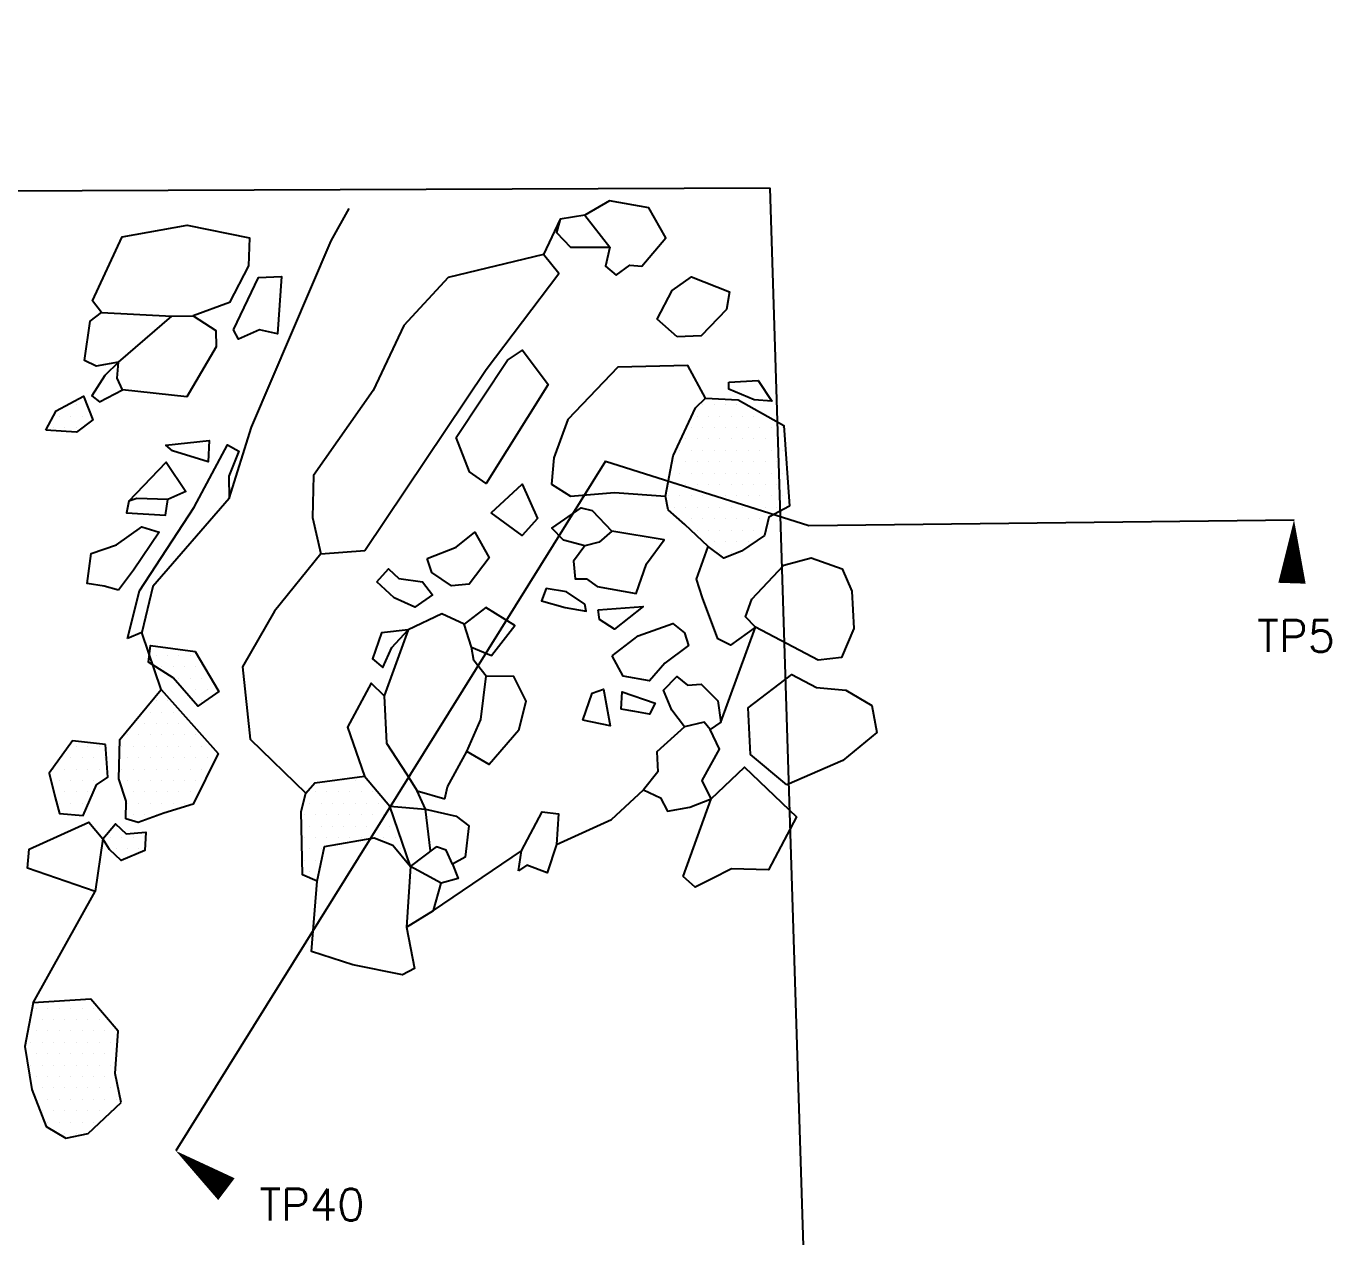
# Model space of a CAD drawing. Header units: metres. Extents: x 1.09 to 3.98, y -21.31 to -16.47.
# Drawn here: x 2.551 to 3.983, y -19.626 to -18.297 of the extents above; entities that cross this region are included whole.
import ezdxf

# ---------------------------------------------------------------- set-up
doc = ezdxf.new("R2010")
doc.units = ezdxf.units.M
doc.header["$LTSCALE"] = 25
doc.header["$MEASUREMENT"] = 0
doc.linetypes.add('STRICHPUNKTX2', pattern=[2, 1, -0.5, 0, -0.5])
doc.layers.get('0').update_dxf_attribs({"linetype": 'CONTINUOUS'})
for name, color, linetype in [('BEFUND', 1, 'CONTINUOUS'), ('GRABUNGSGRENZE', 3, 'STRICHPUNKTX2'), ('STEINE', 4, 'CONTINUOUS'), ('STEINESCHRAFF', 4, 'CONTINUOUS'), ('TPROFIL', 3, 'CONTINUOUS')]:
    doc.layers.add(name, color=color, linetype=linetype)
doc.styles.get("Standard").update_dxf_attribs({"font": 'txt.shx'})

# ---------------------------------------------------------------- blocks, each defined once
blk = doc.blocks.new('*X1')
at = {"color": 0}
for p, q in [((269.375, -1898.75), (269.375, -1898.75)), ((270.625, -1898.75), (270.625, -1898.75)), ((271.875, -1898.75), (271.875, -1898.75)), ((273.125, -1898.75), (273.125, -1898.75)), ((270, -1900), (270, -1900)), ((271.25, -1900), (271.25, -1900)), ((272.5, -1900), (272.5, -1900)), ((273.75, -1900), (273.75, -1900)), ((271.875, -1901.25), (271.875, -1901.25)), ((273.125, -1901.25), (273.125, -1901.25)), ((274.375, -1901.25), (274.375, -1901.25)), ((272.5, -1902.5), (272.5, -1902.5)), ((273.75, -1902.5), (273.75, -1902.5)), ((275, -1902.5), (275, -1902.5)), ((269.375, -1903.75), (269.375, -1903.75)), ((270.625, -1903.75), (270.625, -1903.75)), ((274.375, -1903.75), (274.375, -1903.75)), ((268.75, -1905), (268.75, -1905)), ((270, -1905), (270, -1905)), ((271.25, -1905), (271.25, -1905)), ((266.25, -1907.5), (266.25, -1907.5)), ((266.875, -1906.25), (266.875, -1906.25)), ((267.5, -1907.5), (267.5, -1907.5)), ((268.125, -1906.25), (268.125, -1906.25)), ((268.75, -1907.5), (268.75, -1907.5)), ((269.375, -1906.25), (269.375, -1906.25)), ((270, -1907.5), (270, -1907.5)), ((270.625, -1906.25), (270.625, -1906.25)), ((271.25, -1907.5), (271.25, -1907.5)), ((271.875, -1906.25), (271.875, -1906.25)), ((272.5, -1907.5), (272.5, -1907.5)), ((273.125, -1906.25), (273.125, -1906.25)), ((273.75, -1907.5), (273.75, -1907.5)), ((260.625, -1908.75), (260.625, -1908.75)), ((261.875, -1908.75), (261.875, -1908.75)), ((263.125, -1908.75), (263.125, -1908.75)), ((265.625, -1908.75), (265.625, -1908.75)), ((266.875, -1908.75), (266.875, -1908.75)), ((268.125, -1908.75), (268.125, -1908.75)), ((269.375, -1908.75), (269.375, -1908.75)), ((270.625, -1908.75), (270.625, -1908.75)), ((271.875, -1908.75), (271.875, -1908.75)), ((273.125, -1908.75), (273.125, -1908.75)), ((274.375, -1908.75), (274.375, -1908.75)), ((260, -1910), (260, -1910)), ((261.25, -1910), (261.25, -1910)), ((262.5, -1910), (262.5, -1910)), ((263.75, -1910), (263.75, -1910)), ((266.25, -1910), (266.25, -1910)), ((267.5, -1910), (267.5, -1910)), ((268.75, -1910), (268.75, -1910)), ((270, -1910), (270, -1910)), ((271.25, -1910), (271.25, -1910)), ((272.5, -1910), (272.5, -1910)), ((273.75, -1910), (273.75, -1910)), ((275, -1910), (275, -1910)), ((258.125, -1911.25), (258.125, -1911.25)), ((259.375, -1911.25), (259.375, -1911.25)), ((260.625, -1911.25), (260.625, -1911.25)), ((261.875, -1911.25), (261.875, -1911.25)), ((263.125, -1911.25), (263.125, -1911.25)), ((265.625, -1911.25), (265.625, -1911.25)), ((266.875, -1911.25), (266.875, -1911.25)), ((268.125, -1911.25), (268.125, -1911.25)), ((269.375, -1911.25), (269.375, -1911.25)), ((270.625, -1911.25), (270.625, -1911.25)), ((271.875, -1911.25), (271.875, -1911.25)), ((273.125, -1911.25), (273.125, -1911.25)), ((274.375, -1911.25), (274.375, -1911.25)), ((258.75, -1912.5), (258.75, -1912.5)), ((260, -1912.5), (260, -1912.5)), ((261.25, -1912.5), (261.25, -1912.5)), ((262.5, -1912.5), (262.5, -1912.5)), ((266.25, -1912.5), (266.25, -1912.5)), ((267.5, -1912.5), (267.5, -1912.5)), ((268.75, -1912.5), (268.75, -1912.5)), ((270, -1912.5), (270, -1912.5)), ((271.25, -1912.5), (271.25, -1912.5)), ((272.5, -1912.5), (272.5, -1912.5)), ((273.75, -1912.5), (273.75, -1912.5)), ((288.75, -1912.5), (288.75, -1912.5)), ((290, -1912.5), (290, -1912.5)), ((291.25, -1912.5), (291.25, -1912.5)), ((292.5, -1912.5), (292.5, -1912.5)), ((259.375, -1913.75), (259.375, -1913.75)), ((260.625, -1913.75), (260.625, -1913.75)), ((261.875, -1913.75), (261.875, -1913.75)), ((266.875, -1913.75), (266.875, -1913.75)), ((268.125, -1913.75), (268.125, -1913.75)), ((269.375, -1913.75), (269.375, -1913.75)), ((270.625, -1913.75), (270.625, -1913.75)), ((271.875, -1913.75), (271.875, -1913.75)), ((273.125, -1913.75), (273.125, -1913.75)), ((286.875, -1913.75), (286.875, -1913.75)), ((288.125, -1913.75), (288.125, -1913.75)), ((289.375, -1913.75), (289.375, -1913.75)), ((290.625, -1913.75), (290.625, -1913.75)), ((291.875, -1913.75), (291.875, -1913.75)), ((293.125, -1913.75), (293.125, -1913.75)), ((258.75, -1915), (258.75, -1915)), ((260, -1915), (260, -1915)), ((261.25, -1915), (261.25, -1915)), ((266.25, -1915), (266.25, -1915)), ((267.5, -1915), (267.5, -1915)), ((268.75, -1915), (268.75, -1915)), ((270, -1915), (270, -1915)), ((271.25, -1915), (271.25, -1915)), ((272.5, -1915), (272.5, -1915)), ((286.25, -1915), (286.25, -1915)), ((287.5, -1915), (287.5, -1915)), ((288.75, -1915), (288.75, -1915)), ((290, -1915), (290, -1915)), ((291.25, -1915), (291.25, -1915)), ((292.5, -1915), (292.5, -1915)), ((293.75, -1915), (293.75, -1915)), ((260.625, -1916.25), (260.625, -1916.25)), ((265, -1917.5), (265, -1917.5)), ((266.875, -1916.25), (266.875, -1916.25)), ((268.125, -1916.25), (268.125, -1916.25)), ((269.375, -1916.25), (269.375, -1916.25)), ((285.625, -1916.25), (285.625, -1916.25)), ((286.25, -1917.5), (286.25, -1917.5)), ((286.875, -1916.25), (286.875, -1916.25)), ((287.5, -1917.5), (287.5, -1917.5)), ((288.125, -1916.25), (288.125, -1916.25)), ((288.75, -1917.5), (288.75, -1917.5)), ((289.375, -1916.25), (289.375, -1916.25)), ((290, -1917.5), (290, -1917.5)), ((290.625, -1916.25), (290.625, -1916.25)), ((291.25, -1917.5), (291.25, -1917.5)), ((291.875, -1916.25), (291.875, -1916.25)), ((292.5, -1917.5), (292.5, -1917.5)), ((293.125, -1916.25), (293.125, -1916.25)), ((293.75, -1917.5), (293.75, -1917.5)), ((294.375, -1916.25), (294.375, -1916.25)), ((295, -1917.5), (295, -1917.5)), ((264.375, -1918.75), (264.375, -1918.75)), ((265.625, -1918.75), (265.625, -1918.75)), ((266.875, -1918.75), (266.875, -1918.75)), ((268.125, -1918.75), (268.125, -1918.75)), ((285.625, -1918.75), (285.625, -1918.75)), ((286.875, -1918.75), (286.875, -1918.75)), ((288.125, -1918.75), (288.125, -1918.75)), ((289.375, -1918.75), (289.375, -1918.75)), ((290.625, -1918.75), (290.625, -1918.75)), ((291.875, -1918.75), (291.875, -1918.75)), ((293.125, -1918.75), (293.125, -1918.75)), ((294.375, -1918.75), (294.375, -1918.75)), ((295.625, -1918.75), (295.625, -1918.75)), ((265, -1920), (265, -1920)), ((266.25, -1920), (266.25, -1920)), ((267.5, -1920), (267.5, -1920)), ((286.25, -1920), (286.25, -1920)), ((287.5, -1920), (287.5, -1920)), ((296.25, -1920), (296.25, -1920)), ((285.625, -1921.25), (285.625, -1921.25)), ((286.875, -1921.25), (286.875, -1921.25)), ((296.875, -1921.25), (296.875, -1921.25)), ((286.25, -1922.5), (286.25, -1922.5)), ((256.25, -1937.5), (256.25, -1937.5)), ((257.5, -1937.5), (257.5, -1937.5)), ((258.75, -1937.5), (258.75, -1937.5)), ((260, -1937.5), (260, -1937.5)), ((261.25, -1937.5), (261.25, -1937.5)), ((262.5, -1937.5), (262.5, -1937.5)), ((255.625, -1938.75), (255.625, -1938.75)), ((256.875, -1938.75), (256.875, -1938.75)), ((258.125, -1938.75), (258.125, -1938.75)), ((259.375, -1938.75), (259.375, -1938.75)), ((260.625, -1938.75), (260.625, -1938.75)), ((261.875, -1938.75), (261.875, -1938.75)), ((263.125, -1938.75), (263.125, -1938.75)), ((256.25, -1940), (256.25, -1940)), ((257.5, -1940), (257.5, -1940)), ((258.75, -1940), (258.75, -1940)), ((260, -1940), (260, -1940)), ((261.25, -1940), (261.25, -1940)), ((262.5, -1940), (262.5, -1940)), ((263.75, -1940), (263.75, -1940)), ((265, -1940), (265, -1940)), ((255.625, -1941.25), (255.625, -1941.25)), ((256.875, -1941.25), (256.875, -1941.25)), ((258.125, -1941.25), (258.125, -1941.25)), ((259.375, -1941.25), (259.375, -1941.25)), ((260.625, -1941.25), (260.625, -1941.25)), ((261.875, -1941.25), (261.875, -1941.25)), ((263.125, -1941.25), (263.125, -1941.25)), ((264.375, -1941.25), (264.375, -1941.25)), ((256.25, -1942.5), (256.25, -1942.5)), ((257.5, -1942.5), (257.5, -1942.5)), ((258.75, -1942.5), (258.75, -1942.5)), ((260, -1942.5), (260, -1942.5)), ((261.25, -1942.5), (261.25, -1942.5)), ((262.5, -1942.5), (262.5, -1942.5)), ((263.75, -1942.5), (263.75, -1942.5)), ((265, -1942.5), (265, -1942.5)), ((255.625, -1943.75), (255.625, -1943.75)), ((256.875, -1943.75), (256.875, -1943.75)), ((258.125, -1943.75), (258.125, -1943.75)), ((259.375, -1943.75), (259.375, -1943.75)), ((260.625, -1943.75), (260.625, -1943.75)), ((261.875, -1943.75), (261.875, -1943.75)), ((263.125, -1943.75), (263.125, -1943.75)), ((264.375, -1943.75), (264.375, -1943.75)), ((256.25, -1945), (256.25, -1945)), ((256.875, -1946.25), (256.875, -1946.25)), ((257.5, -1945), (257.5, -1945)), ((258.125, -1946.25), (258.125, -1946.25)), ((258.75, -1945), (258.75, -1945)), ((259.375, -1946.25), (259.375, -1946.25)), ((260, -1945), (260, -1945)), ((260.625, -1946.25), (260.625, -1946.25)), ((261.25, -1945), (261.25, -1945)), ((261.875, -1946.25), (261.875, -1946.25)), ((262.5, -1945), (262.5, -1945)), ((263.125, -1946.25), (263.125, -1946.25)), ((263.75, -1945), (263.75, -1945)), ((264.375, -1946.25), (264.375, -1946.25)), ((256.25, -1947.5), (256.25, -1947.5)), ((257.5, -1947.5), (257.5, -1947.5)), ((258.75, -1947.5), (258.75, -1947.5)), ((260, -1947.5), (260, -1947.5)), ((261.25, -1947.5), (261.25, -1947.5)), ((262.5, -1947.5), (262.5, -1947.5)), ((263.75, -1947.5), (263.75, -1947.5)), ((265, -1947.5), (265, -1947.5)), ((256.875, -1948.75), (256.875, -1948.75)), ((258.125, -1948.75), (258.125, -1948.75)), ((259.375, -1948.75), (259.375, -1948.75)), ((260.625, -1948.75), (260.625, -1948.75)), ((261.875, -1948.75), (261.875, -1948.75)), ((263.125, -1948.75), (263.125, -1948.75)), ((264.375, -1948.75), (264.375, -1948.75)), ((257.5, -1950), (257.5, -1950)), ((258.75, -1950), (258.75, -1950)), ((260, -1950), (260, -1950)), ((261.25, -1950), (261.25, -1950)), ((262.5, -1950), (262.5, -1950)), ((259.375, -1951.25), (259.375, -1951.25)), ((260.625, -1951.25), (260.625, -1951.25)), ((261.875, -1951.25), (261.875, -1951.25))]:
    blk.add_line(p, q, dxfattribs=at)
blk = doc.blocks.new('*X2')
at = {"color": 0}
for p, q in [((208.125, -1791.25), (208.125, -1791.25)), ((209.375, -1791.25), (209.375, -1791.25)), ((210.625, -1791.25), (210.625, -1791.25)), ((211.875, -1791.25), (211.875, -1791.25)), ((207.5, -1792.5), (207.5, -1792.5)), ((208.75, -1792.5), (208.75, -1792.5)), ((210, -1792.5), (210, -1792.5)), ((211.25, -1792.5), (211.25, -1792.5)), ((188.125, -1798.75), (188.125, -1798.75)), ((189.375, -1798.75), (189.375, -1798.75)), ((190.625, -1798.75), (190.625, -1798.75)), ((191.875, -1798.75), (191.875, -1798.75)), ((193.125, -1798.75), (193.125, -1798.75)), ((198.75, -1797.5), (198.75, -1797.5)), ((199.375, -1798.75), (199.375, -1798.75)), ((200, -1797.5), (200, -1797.5)), ((200.625, -1798.75), (200.625, -1798.75)), ((201.25, -1797.5), (201.25, -1797.5)), ((201.875, -1798.75), (201.875, -1798.75)), ((202.5, -1797.5), (202.5, -1797.5)), ((187.5, -1800), (187.5, -1800)), ((188.75, -1800), (188.75, -1800)), ((190, -1800), (190, -1800)), ((191.25, -1800), (191.25, -1800)), ((192.5, -1800), (192.5, -1800)), ((193.75, -1800), (193.75, -1800)), ((195, -1800), (195, -1800)), ((196.25, -1800), (196.25, -1800)), ((197.5, -1800), (197.5, -1800)), ((198.75, -1800), (198.75, -1800)), ((200, -1800), (200, -1800)), ((201.25, -1800), (201.25, -1800)), ((202.5, -1800), (202.5, -1800)), ((188.125, -1801.25), (188.125, -1801.25)), ((189.375, -1801.25), (189.375, -1801.25)), ((190.625, -1801.25), (190.625, -1801.25)), ((191.875, -1801.25), (191.875, -1801.25)), ((193.125, -1801.25), (193.125, -1801.25)), ((194.375, -1801.25), (194.375, -1801.25)), ((195.625, -1801.25), (195.625, -1801.25)), ((196.875, -1801.25), (196.875, -1801.25)), ((198.125, -1801.25), (198.125, -1801.25)), ((203.125, -1801.25), (203.125, -1801.25)), ((204.375, -1801.25), (204.375, -1801.25)), ((205.625, -1801.25), (205.625, -1801.25)), ((206.875, -1801.25), (206.875, -1801.25)), ((208.125, -1801.25), (208.125, -1801.25)), ((187.5, -1802.5), (187.5, -1802.5)), ((188.75, -1802.5), (188.75, -1802.5)), ((190, -1802.5), (190, -1802.5)), ((191.25, -1802.5), (191.25, -1802.5)), ((192.5, -1802.5), (192.5, -1802.5)), ((193.75, -1802.5), (193.75, -1802.5)), ((195, -1802.5), (195, -1802.5)), ((196.25, -1802.5), (196.25, -1802.5)), ((197.5, -1802.5), (197.5, -1802.5)), ((202.5, -1802.5), (202.5, -1802.5)), ((203.75, -1802.5), (203.75, -1802.5)), ((205, -1802.5), (205, -1802.5)), ((206.25, -1802.5), (206.25, -1802.5)), ((207.5, -1802.5), (207.5, -1802.5)), ((208.75, -1802.5), (208.75, -1802.5)), ((186.875, -1803.75), (186.875, -1803.75)), ((188.125, -1803.75), (188.125, -1803.75)), ((189.375, -1803.75), (189.375, -1803.75)), ((190.625, -1803.75), (190.625, -1803.75)), ((191.875, -1803.75), (191.875, -1803.75)), ((193.125, -1803.75), (193.125, -1803.75)), ((194.375, -1803.75), (194.375, -1803.75)), ((195.625, -1803.75), (195.625, -1803.75)), ((196.875, -1803.75), (196.875, -1803.75)), ((203.125, -1803.75), (203.125, -1803.75)), ((204.375, -1803.75), (204.375, -1803.75)), ((205.625, -1803.75), (205.625, -1803.75)), ((206.875, -1803.75), (206.875, -1803.75)), ((208.125, -1803.75), (208.125, -1803.75)), ((209.375, -1803.75), (209.375, -1803.75)), ((187.5, -1805), (187.5, -1805)), ((188.75, -1805), (188.75, -1805)), ((190, -1805), (190, -1805)), ((191.25, -1805), (191.25, -1805)), ((192.5, -1805), (192.5, -1805)), ((193.75, -1805), (193.75, -1805)), ((195, -1805), (195, -1805)), ((198.75, -1805), (198.75, -1805)), ((203.75, -1805), (203.75, -1805)), ((205, -1805), (205, -1805)), ((206.25, -1805), (206.25, -1805)), ((207.5, -1805), (207.5, -1805)), ((208.75, -1805), (208.75, -1805)), ((198.125, -1806.25), (198.125, -1806.25)), ((199.375, -1806.25), (199.375, -1806.25)), ((204.375, -1806.25), (204.375, -1806.25)), ((205.625, -1806.25), (205.625, -1806.25)), ((206.875, -1806.25), (206.875, -1806.25)), ((208.125, -1806.25), (208.125, -1806.25)), ((194.375, -1808.75), (194.375, -1808.75)), ((195, -1807.5), (195, -1807.5)), ((195.625, -1808.75), (195.625, -1808.75)), ((196.25, -1807.5), (196.25, -1807.5)), ((196.875, -1808.75), (196.875, -1808.75)), ((197.5, -1807.5), (197.5, -1807.5)), ((198.125, -1808.75), (198.125, -1808.75)), ((198.75, -1807.5), (198.75, -1807.5)), ((195, -1810), (195, -1810)), ((196.25, -1810), (196.25, -1810)), ((197.5, -1810), (197.5, -1810)), ((202.5, -1810), (202.5, -1810)), ((203.75, -1810), (203.75, -1810)), ((205, -1810), (205, -1810)), ((199.375, -1811.25), (199.375, -1811.25)), ((200.625, -1811.25), (200.625, -1811.25)), ((201.875, -1811.25), (201.875, -1811.25)), ((203.125, -1811.25), (203.125, -1811.25)), ((204.375, -1811.25), (204.375, -1811.25)), ((205.625, -1811.25), (205.625, -1811.25)), ((206.875, -1811.25), (206.875, -1811.25)), ((197.5, -1812.5), (197.5, -1812.5)), ((198.75, -1812.5), (198.75, -1812.5)), ((200, -1812.5), (200, -1812.5)), ((201.25, -1812.5), (201.25, -1812.5)), ((202.5, -1812.5), (202.5, -1812.5)), ((203.75, -1812.5), (203.75, -1812.5)), ((205, -1812.5), (205, -1812.5)), ((206.25, -1812.5), (206.25, -1812.5)), ((198.125, -1813.75), (198.125, -1813.75)), ((199.375, -1813.75), (199.375, -1813.75)), ((200.625, -1813.75), (200.625, -1813.75)), ((201.875, -1813.75), (201.875, -1813.75)), ((203.125, -1813.75), (203.125, -1813.75)), ((204.375, -1813.75), (204.375, -1813.75)), ((205.625, -1813.75), (205.625, -1813.75)), ((206.875, -1813.75), (206.875, -1813.75)), ((197.5, -1815), (197.5, -1815)), ((198.75, -1815), (198.75, -1815)), ((200, -1815), (200, -1815)), ((201.25, -1815), (201.25, -1815)), ((202.5, -1815), (202.5, -1815)), ((203.75, -1815), (203.75, -1815)), ((205, -1815), (205, -1815)), ((206.25, -1815), (206.25, -1815)), ((207.5, -1815), (207.5, -1815)), ((198.125, -1816.25), (198.125, -1816.25)), ((199.375, -1816.25), (199.375, -1816.25)), ((200.625, -1816.25), (200.625, -1816.25)), ((201.875, -1816.25), (201.875, -1816.25)), ((203.125, -1816.25), (203.125, -1816.25)), ((204.375, -1816.25), (204.375, -1816.25)), ((205.625, -1816.25), (205.625, -1816.25)), ((206.875, -1816.25), (206.875, -1816.25)), ((196.875, -1818.75), (196.875, -1818.75)), ((197.5, -1817.5), (197.5, -1817.5)), ((198.125, -1818.75), (198.125, -1818.75)), ((198.75, -1817.5), (198.75, -1817.5)), ((199.375, -1818.75), (199.375, -1818.75)), ((200, -1817.5), (200, -1817.5)), ((200.625, -1818.75), (200.625, -1818.75)), ((201.25, -1817.5), (201.25, -1817.5)), ((201.875, -1818.75), (201.875, -1818.75)), ((202.5, -1817.5), (202.5, -1817.5)), ((203.125, -1818.75), (203.125, -1818.75)), ((203.75, -1817.5), (203.75, -1817.5)), ((204.375, -1818.75), (204.375, -1818.75)), ((205, -1817.5), (205, -1817.5)), ((206.25, -1817.5), (206.25, -1817.5)), ((197.5, -1820), (197.5, -1820)), ((195.625, -1821.25), (195.625, -1821.25)), ((196.875, -1821.25), (196.875, -1821.25)), ((198.125, -1821.25), (198.125, -1821.25)), ((199.375, -1821.25), (199.375, -1821.25)), ((195, -1822.5), (195, -1822.5)), ((196.25, -1822.5), (196.25, -1822.5)), ((197.5, -1822.5), (197.5, -1822.5)), ((198.75, -1822.5), (198.75, -1822.5)), ((200, -1822.5), (200, -1822.5)), ((193.125, -1823.75), (193.125, -1823.75)), ((194.375, -1823.75), (194.375, -1823.75)), ((195.625, -1823.75), (195.625, -1823.75)), ((196.875, -1823.75), (196.875, -1823.75)), ((198.125, -1823.75), (198.125, -1823.75)), ((199.375, -1823.75), (199.375, -1823.75)), ((200.625, -1823.75), (200.625, -1823.75)), ((201.875, -1823.75), (201.875, -1823.75)), ((192.5, -1825), (192.5, -1825)), ((193.75, -1825), (193.75, -1825)), ((195, -1825), (195, -1825)), ((196.25, -1825), (196.25, -1825)), ((197.5, -1825), (197.5, -1825)), ((198.75, -1825), (198.75, -1825)), ((190.625, -1826.25), (190.625, -1826.25)), ((191.875, -1826.25), (191.875, -1826.25)), ((193.125, -1826.25), (193.125, -1826.25)), ((194.375, -1826.25), (194.375, -1826.25)), ((195.625, -1826.25), (195.625, -1826.25)), ((196.875, -1826.25), (196.875, -1826.25)), ((198.125, -1826.25), (198.125, -1826.25)), ((199.375, -1826.25), (199.375, -1826.25)), ((189.375, -1828.75), (189.375, -1828.75)), ((190, -1827.5), (190, -1827.5)), ((190.625, -1828.75), (190.625, -1828.75)), ((191.25, -1827.5), (191.25, -1827.5)), ((191.875, -1828.75), (191.875, -1828.75)), ((192.5, -1827.5), (192.5, -1827.5)), ((193.125, -1828.75), (193.125, -1828.75)), ((193.75, -1827.5), (193.75, -1827.5)), ((194.375, -1828.75), (194.375, -1828.75)), ((195, -1827.5), (195, -1827.5)), ((195.625, -1828.75), (195.625, -1828.75)), ((196.25, -1827.5), (196.25, -1827.5)), ((196.875, -1828.75), (196.875, -1828.75)), ((197.5, -1827.5), (197.5, -1827.5)), ((198.125, -1828.75), (198.125, -1828.75)), ((198.75, -1827.5), (198.75, -1827.5)), ((199.375, -1828.75), (199.375, -1828.75)), ((191.25, -1830), (191.25, -1830)), ((192.5, -1830), (192.5, -1830)), ((193.75, -1830), (193.75, -1830)), ((195, -1830), (195, -1830)), ((196.25, -1830), (196.25, -1830)), ((197.5, -1830), (197.5, -1830)), ((198.75, -1830), (198.75, -1830)), ((191.875, -1831.25), (191.875, -1831.25)), ((193.125, -1831.25), (193.125, -1831.25)), ((194.375, -1831.25), (194.375, -1831.25)), ((195.625, -1831.25), (195.625, -1831.25)), ((196.875, -1831.25), (196.875, -1831.25)), ((198.125, -1831.25), (198.125, -1831.25)), ((199.375, -1831.25), (199.375, -1831.25)), ((193.75, -1832.5), (193.75, -1832.5)), ((195, -1832.5), (195, -1832.5)), ((196.25, -1832.5), (196.25, -1832.5)), ((197.5, -1832.5), (197.5, -1832.5)), ((198.75, -1832.5), (198.75, -1832.5)), ((195.625, -1833.75), (195.625, -1833.75)), ((196.875, -1833.75), (196.875, -1833.75)), ((198.125, -1833.75), (198.125, -1833.75)), ((197.5, -1835), (197.5, -1835)), ((198.75, -1835), (198.75, -1835)), ((260.625, -1871.25), (260.625, -1871.25)), ((329.375, -1871.25), (329.375, -1871.25)), ((330.625, -1871.25), (330.625, -1871.25)), ((331.875, -1871.25), (331.875, -1871.25)), ((333.125, -1871.25), (333.125, -1871.25)), ((258.75, -1872.5), (258.75, -1872.5)), ((260, -1872.5), (260, -1872.5)), ((261.25, -1872.5), (261.25, -1872.5)), ((328.75, -1872.5), (328.75, -1872.5)), ((330, -1872.5), (330, -1872.5)), ((331.25, -1872.5), (331.25, -1872.5)), ((332.5, -1872.5), (332.5, -1872.5)), ((333.75, -1872.5), (333.75, -1872.5)), ((335, -1872.5), (335, -1872.5)), ((336.25, -1872.5), (336.25, -1872.5)), ((258.125, -1873.75), (258.125, -1873.75)), ((259.375, -1873.75), (259.375, -1873.75)), ((260.625, -1873.75), (260.625, -1873.75)), ((328.125, -1873.75), (328.125, -1873.75)), ((329.375, -1873.75), (329.375, -1873.75)), ((330.625, -1873.75), (330.625, -1873.75)), ((331.875, -1873.75), (331.875, -1873.75)), ((333.125, -1873.75), (333.125, -1873.75)), ((334.375, -1873.75), (334.375, -1873.75)), ((335.625, -1873.75), (335.625, -1873.75)), ((336.875, -1873.75), (336.875, -1873.75)), ((338.125, -1873.75), (338.125, -1873.75)), ((327.5, -1875), (327.5, -1875)), ((328.75, -1875), (328.75, -1875)), ((330, -1875), (330, -1875)), ((331.25, -1875), (331.25, -1875)), ((332.5, -1875), (332.5, -1875)), ((333.75, -1875), (333.75, -1875)), ((335, -1875), (335, -1875)), ((336.25, -1875), (336.25, -1875)), ((337.5, -1875), (337.5, -1875)), ((326.25, -1877.5), (326.25, -1877.5)), ((326.875, -1876.25), (326.875, -1876.25)), ((327.5, -1877.5), (327.5, -1877.5)), ((328.125, -1876.25), (328.125, -1876.25)), ((328.75, -1877.5), (328.75, -1877.5)), ((329.375, -1876.25), (329.375, -1876.25)), ((330, -1877.5), (330, -1877.5)), ((330.625, -1876.25), (330.625, -1876.25)), ((331.25, -1877.5), (331.25, -1877.5)), ((331.875, -1876.25), (331.875, -1876.25)), ((332.5, -1877.5), (332.5, -1877.5)), ((333.125, -1876.25), (333.125, -1876.25)), ((333.75, -1877.5), (333.75, -1877.5)), ((334.375, -1876.25), (334.375, -1876.25)), ((335, -1877.5), (335, -1877.5)), ((335.625, -1876.25), (335.625, -1876.25)), ((336.25, -1877.5), (336.25, -1877.5)), ((336.875, -1876.25), (336.875, -1876.25)), ((337.5, -1877.5), (337.5, -1877.5)), ((338.125, -1876.25), (338.125, -1876.25)), ((326.875, -1878.75), (326.875, -1878.75)), ((328.125, -1878.75), (328.125, -1878.75)), ((329.375, -1878.75), (329.375, -1878.75)), ((330.625, -1878.75), (330.625, -1878.75)), ((331.875, -1878.75), (331.875, -1878.75)), ((333.125, -1878.75), (333.125, -1878.75)), ((334.375, -1878.75), (334.375, -1878.75)), ((335.625, -1878.75), (335.625, -1878.75)), ((336.875, -1878.75), (336.875, -1878.75)), ((338.125, -1878.75), (338.125, -1878.75)), ((326.25, -1880), (326.25, -1880)), ((327.5, -1880), (327.5, -1880)), ((328.75, -1880), (328.75, -1880)), ((330, -1880), (330, -1880)), ((331.25, -1880), (331.25, -1880)), ((332.5, -1880), (332.5, -1880)), ((333.75, -1880), (333.75, -1880)), ((335, -1880), (335, -1880)), ((336.25, -1880), (336.25, -1880)), ((337.5, -1880), (337.5, -1880)), ((325.625, -1881.25), (325.625, -1881.25)), ((326.875, -1881.25), (326.875, -1881.25)), ((328.125, -1881.25), (328.125, -1881.25)), ((329.375, -1881.25), (329.375, -1881.25)), ((330.625, -1881.25), (330.625, -1881.25)), ((331.875, -1881.25), (331.875, -1881.25)), ((333.125, -1881.25), (333.125, -1881.25)), ((334.375, -1881.25), (334.375, -1881.25)), ((335.625, -1881.25), (335.625, -1881.25)), ((336.875, -1881.25), (336.875, -1881.25)), ((338.125, -1881.25), (338.125, -1881.25)), ((326.25, -1882.5), (326.25, -1882.5)), ((327.5, -1882.5), (327.5, -1882.5)), ((328.75, -1882.5), (328.75, -1882.5)), ((330, -1882.5), (330, -1882.5)), ((331.25, -1882.5), (331.25, -1882.5)), ((332.5, -1882.5), (332.5, -1882.5)), ((333.75, -1882.5), (333.75, -1882.5)), ((335, -1882.5), (335, -1882.5)), ((336.25, -1882.5), (336.25, -1882.5)), ((337.5, -1882.5), (337.5, -1882.5)), ((326.875, -1883.75), (326.875, -1883.75)), ((328.125, -1883.75), (328.125, -1883.75)), ((329.375, -1883.75), (329.375, -1883.75)), ((330.625, -1883.75), (330.625, -1883.75)), ((331.875, -1883.75), (331.875, -1883.75)), ((333.125, -1883.75), (333.125, -1883.75)), ((334.375, -1883.75), (334.375, -1883.75)), ((335.625, -1883.75), (335.625, -1883.75)), ((328.75, -1885), (328.75, -1885)), ((330, -1885), (330, -1885)), ((331.25, -1885), (331.25, -1885)), ((332.5, -1885), (332.5, -1885)), ((333.75, -1885), (333.75, -1885)), ((335, -1885), (335, -1885)), ((336.25, -1885), (336.25, -1885)), ((330.625, -1886.25), (330.625, -1886.25)), ((331.25, -1887.5), (331.25, -1887.5)), ((331.875, -1886.25), (331.875, -1886.25)), ((332.5, -1887.5), (332.5, -1887.5)), ((333.125, -1886.25), (333.125, -1886.25)), ((334.375, -1886.25), (334.375, -1886.25))]:
    blk.add_line(p, q, dxfattribs=at)
blk = doc.blocks.new('PFEIL')
at = {"layer": 'TPROFIL'}
blk.add_lwpolyline([(0, 0, 0, 3, 0), (6.54, -2.37, 3, 3, 0)], format="xyseb", dxfattribs=at)

msp = doc.modelspace()

# ---------------------------------------------------------------- linework, layer by layer
at = {"layer": 'BEFUND'}
for points in [[(2.7739, -18.8154), (2.7985, -18.7371), (2.8858, -18.5325), (2.9057, -18.4969)], [(3.1373, -18.5089), (3.1189, -18.5476)], [(2.8747, -18.8761), (2.8237, -18.9392), (2.7885, -19.0003), (2.797, -19.0797), (2.858, -19.1388)], [(3.3138, -19.061), (3.3516, -18.9567)], [(2.6994, -19.0251), (2.678, -18.9624)], [(3.1334, -19.1951), (3.1935, -19.1677), (3.2287, -19.1352)], [(2.9984, -19.2678), (3.0947, -19.2022)], [(2.5589, -19.3691), (2.6268, -19.247)]]:
    msp.add_lwpolyline(points, dxfattribs=at)
at = {"layer": 'GRABUNGSGRENZE', "flags": 128}
msp.add_lwpolyline([(1.1006, -18.8205), (1.2455, -18.9576), (1.9943, -19.402), (2.4348, -19.7558), (3.0172, -20.118), (3.1052, -20.2209), (3.4277, -20.3715), (3.3679, -18.4746), (1.9792, -18.48), (1.9769, -18.2367), (3.3697, -18.2745)], dxfattribs=at)
at = {"layer": 'STEINE'}
for points in [[(3.1643, -18.5044), (3.1917, -18.5395), (3.1871, -18.5604), (3.1988, -18.5701), (3.2136, -18.5594), (3.2268, -18.5604), (3.2533, -18.5294), (3.2345, -18.4963), (3.1913, -18.4886), (3.1643, -18.5044)], [(2.6337, -18.6111), (2.624, -18.5984), (2.6567, -18.5282), (2.728, -18.5155), (2.7962, -18.5294), (2.7951, -18.5599), (2.7742, -18.6001), (2.7345, -18.6148)], [(3.1643, -18.5044), (3.1373, -18.5089), (3.1332, -18.5232), (3.1485, -18.5395), (3.1917, -18.5395)], [(2.923, -18.8726), (3.0561, -18.6737), (3.1357, -18.5685), (3.1189, -18.5476), (3.0145, -18.5729), (2.9656, -18.6253), (2.9319, -18.697), (2.8666, -18.7901), (2.8655, -18.8364), (2.8747, -18.8761), (2.923, -18.8726)], [(2.7787, -18.6301), (2.8063, -18.5726), (2.8313, -18.5717), (2.8271, -18.6348), (2.8073, -18.6302), (2.7843, -18.6403), (2.7787, -18.6301)], [(3.2659, -18.6379), (3.2436, -18.6185), (3.2604, -18.5869), (3.2813, -18.5722), (3.323, -18.5885), (3.3199, -18.6079), (3.2919, -18.6369), (3.2659, -18.6379)], [(2.6524, -18.6656), (2.628, -18.6702), (2.6153, -18.664), (2.6214, -18.6208), (2.6337, -18.6111), (2.7111, -18.6153)], [(2.657, -18.6962), (2.6509, -18.6834), (2.6524, -18.6656), (2.7111, -18.6153), (2.7345, -18.6148), (2.7594, -18.6311), (2.7599, -18.6489), (2.7277, -18.7039), (2.657, -18.6962)], [(3.023, -18.7485), (3.0796, -18.6636), (3.0959, -18.6524), (3.1243, -18.6901), (3.056, -18.799), (3.0377, -18.7862), (3.023, -18.7485)], [(2.6524, -18.6656), (2.6377, -18.6804), (2.6234, -18.7027), (2.6315, -18.7094), (2.657, -18.6962)], [(3.2969, -18.7051), (3.2776, -18.6694), (3.2007, -18.6714), (3.1457, -18.7288), (3.1304, -18.7706), (3.1278, -18.7996), (3.1486, -18.8128), (3.197, -18.8088), (3.253, -18.813)], [(3.3224, -18.6878), (3.3545, -18.6858), (3.3697, -18.7087), (3.3504, -18.7072), (3.3224, -18.6955), (3.3224, -18.6878)], [(2.5729, -18.7404), (2.5842, -18.719), (2.6142, -18.7032), (2.6244, -18.7292), (2.6065, -18.7424), (2.5729, -18.7404)], [(3.3889, -18.8238), (3.3665, -18.836), (3.3614, -18.8559), (3.3364, -18.8731), (3.3171, -18.8808), (3.2998, -18.868), (3.2743, -18.844), (3.256, -18.8277), (3.253, -18.813), (3.2612, -18.7687), (3.2857, -18.7158), (3.2969, -18.7051), (3.3325, -18.7072), (3.3829, -18.7352), (3.3889, -18.8238)], [(2.6623, -18.969), (2.6756, -18.9166), (2.7357, -18.8251), (2.772, -18.7564), (2.7847, -18.7635), (2.7735, -18.791), (2.7739, -18.8154), (2.6903, -18.9121), (2.678, -18.9624), (2.6623, -18.969)], [(2.7119, -18.7629), (2.7043, -18.7568), (2.7521, -18.7518), (2.7511, -18.7752), (2.7119, -18.7629)], [(2.664, -18.8184), (2.6614, -18.8311), (2.7042, -18.8337), (2.7067, -18.8164), (2.6726, -18.8153), (2.664, -18.8184), (2.7047, -18.7756), (2.7266, -18.8077), (2.7067, -18.8164)], [(3.0615, -18.8311), (3.0957, -18.7995), (3.1125, -18.8372), (3.0956, -18.856), (3.0615, -18.8311)], [(3.1643, -18.8673), (3.1409, -18.8612), (3.1282, -18.8479), (3.1603, -18.8256), (3.1725, -18.8287), (3.1939, -18.8511), (3.1801, -18.8633)], [(2.6527, -18.9161), (2.6369, -18.9115), (2.618, -18.9089), (2.6227, -18.8758), (2.6502, -18.8662), (2.6782, -18.8464), (2.697, -18.8525), (2.669, -18.8942), (2.6527, -18.9161)], [(2.9912, -18.8814), (3.0233, -18.8687), (3.0437, -18.8524), (3.0595, -18.8804), (3.0375, -18.9094), (3.0182, -18.9114), (2.9963, -18.8967), (2.9912, -18.8814)], [(3.1801, -18.8633), (3.1643, -18.8673), (3.1521, -18.8841), (3.1536, -18.9035), (3.1663, -18.9035), (3.178, -18.9121), (3.2208, -18.9198), (3.232, -18.8873), (3.2514, -18.8608), (3.1939, -18.8511)], [(3.3516, -18.9567), (3.3241, -18.9765), (3.3103, -18.9693), (3.2936, -18.9245), (3.287, -18.9041), (3.2998, -18.868)], [(3.3516, -18.9567), (3.3409, -18.9454), (3.3475, -18.9261), (3.3827, -18.8885), (3.4128, -18.8804), (3.4469, -18.8926), (3.4575, -18.9171), (3.4595, -18.9583), (3.4462, -18.9899), (3.4203, -18.9929), (3.3516, -18.9567)], [(2.9362, -18.9068), (2.949, -18.8925), (2.9602, -18.9032), (2.9861, -18.9068), (2.9973, -18.9211), (2.9779, -18.9348), (2.955, -18.9246), (2.9362, -18.9068)], [(3.1643, -18.9315), (3.1444, -18.9177), (3.122, -18.9141), (3.1169, -18.9279), (3.1429, -18.935), (3.1658, -18.9391), (3.1643, -18.9315)], [(3.0108, -19.1451), (3.0138, -19.1319), (3.0348, -19.0932), (3.0501, -19.0581), (3.0562, -19.0103), (3.0425, -18.9934), (3.04, -18.9787), (3.0319, -18.9532), (3.0075, -18.942), (2.9703, -18.9597), (2.9442, -19.032), (2.9467, -19.0839), (2.9685, -19.1176), (2.9802, -19.1364), (3.0108, -19.1451)], [(3.04, -18.9787), (3.0619, -18.9879), (3.0874, -18.9548), (3.0558, -18.9349), (3.0319, -18.9532)], [(3.179, -18.9376), (3.2284, -18.9341), (3.1968, -18.959), (3.1805, -18.9483), (3.179, -18.9376)], [(2.9703, -18.9597), (2.9412, -18.9628), (2.9315, -18.9913), (2.9427, -19.001), (2.9524, -18.9791), (2.9703, -18.9597)], [(3.1942, -18.988), (3.2228, -18.9662), (3.261, -18.9525), (3.2737, -18.9627), (3.2782, -18.9769), (3.2523, -18.9962), (3.2354, -19.0156), (3.2064, -19.0104), (3.1942, -18.988)], [(2.7126, -19.0124), (2.6856, -18.995), (2.6877, -18.9767), (2.7366, -18.9834), (2.7625, -19.0272), (2.7395, -19.0435), (2.7126, -19.0124)], [(2.9442, -19.032), (2.93, -19.0182), (2.904, -19.0666), (2.9227, -19.1201), (2.9502, -19.1532), (2.9894, -19.1563), (2.9802, -19.1364)], [(3.0918, -19.0699), (3.1, -19.0378), (3.0863, -19.0108), (3.0562, -19.0103)], [(3.2736, -19.066), (3.2598, -19.0477), (3.2507, -19.0258), (3.2655, -19.011), (3.2772, -19.0202), (3.2919, -19.0192), (3.3102, -19.0375), (3.3138, -19.061), (3.3021, -19.0691)], [(3.386, -19.1298), (3.3463, -19.0966), (3.3438, -19.0452), (3.3917, -19.0086), (3.4187, -19.0229), (3.4508, -19.026), (3.4793, -19.0428), (3.4848, -19.0724), (3.4476, -19.1029), (3.386, -19.1298)], [(2.6605, -19.1671), (2.661, -19.1477), (2.6529, -19.1233), (2.654, -19.08), (2.6994, -19.0251), (2.7619, -19.0954), (2.7343, -19.1509), (2.7022, -19.161), (2.6742, -19.1712), (2.6605, -19.1671)], [(3.1621, -19.0587), (3.1723, -19.0292), (3.185, -19.0247), (3.1921, -19.0649), (3.1621, -19.0587)], [(3.2043, -19.0466), (3.2054, -19.0277), (3.2415, -19.04), (3.2354, -19.0522), (3.2191, -19.0491), (3.2043, -19.0466)], [(3.3021, -19.0691), (3.2954, -19.0609), (3.2736, -19.066), (3.2435, -19.0935), (3.2445, -19.1154), (3.2287, -19.1352), (3.2475, -19.1439), (3.2551, -19.1586), (3.2796, -19.1541), (3.303, -19.145), (3.2933, -19.1251), (3.3122, -19.0905), (3.3021, -19.0691)], [(3.0918, -19.0699), (3.0592, -19.1075), (3.0348, -19.0932)], [(2.6382, -19.0856), (2.602, -19.0815), (2.5766, -19.1171), (2.5831, -19.1436), (2.5877, -19.1614), (2.6137, -19.1635), (2.6285, -19.1299), (2.6407, -19.1212), (2.6382, -19.0856)], [(3.2723, -19.2304), (3.303, -19.145), (3.3397, -19.1104), (3.3966, -19.1649), (3.366, -19.2229), (3.3253, -19.2219), (3.3039, -19.233), (3.2856, -19.2422), (3.2723, -19.2304)], [(2.8707, -19.2356), (2.8544, -19.2284), (2.8529, -19.1592), (2.858, -19.1388), (2.8682, -19.1276), (2.9227, -19.1201)], [(2.973, -19.2194), (2.9502, -19.1532)], [(2.9949, -19.2021), (2.9894, -19.1563), (3.023, -19.164), (3.0372, -19.1747), (3.0331, -19.2093), (3.0193, -19.2169), (3.0122, -19.2016), (3.0015, -19.198), (2.9949, -19.2021)], [(3.0916, -19.2241), (3.0947, -19.2022), (3.1177, -19.1595), (3.1355, -19.1615), (3.1334, -19.1951), (3.1232, -19.2262), (3.1008, -19.218), (3.0916, -19.2241)], [(2.6268, -19.247), (2.5525, -19.2214), (2.5546, -19.2005), (2.6198, -19.1706), (2.6355, -19.1889), (2.6268, -19.247)], [(2.6355, -19.1889), (2.6493, -19.1727), (2.661, -19.1834), (2.6824, -19.1819), (2.6813, -19.2017), (2.6553, -19.2129), (2.6426, -19.2007), (2.6355, -19.1889)], [(2.9688, -19.2861), (2.9774, -19.3314), (2.9642, -19.3385), (2.9097, -19.3272), (2.8645, -19.3129), (2.8707, -19.2356), (2.8788, -19.1974), (2.9333, -19.1878), (2.9537, -19.1959), (2.973, -19.2194)], [(3.0193, -19.2169), (3.0254, -19.2327), (3.0066, -19.2378), (2.973, -19.2194), (3.0015, -19.198)], [(2.973, -19.2194), (2.9688, -19.2861), (2.9984, -19.2678), (3.0066, -19.2378)], [(2.6555, -19.4786), (2.6489, -19.4466), (2.6521, -19.4002), (2.6221, -19.3651), (2.5589, -19.3691), (2.5497, -19.4169), (2.5573, -19.4643), (2.573, -19.505), (2.5949, -19.5178), (2.6193, -19.5127), (2.6555, -19.4786)]]:
    msp.add_lwpolyline(points, dxfattribs=at)
at = {"layer": 'TPROFIL'}
for points in [[(3.1871, -18.7745), (2.7155, -19.5317)], [(3.1871, -18.7745), (3.4103, -18.8451), (3.9428, -18.8389)]]:
    msp.add_lwpolyline(points, dxfattribs=at)

# ---------------------------------------------------------------- block references
at = {"layer": 'STEINESCHRAFF', "xscale": 0.01, "yscale": 0.01, "zscale": 0.01}
for name in ['*X2', '*X1']:
    msp.add_blockref(name, (0, 0), dxfattribs=at)
at = {"layer": 'TPROFIL', "xscale": 0.01, "yscale": 0.01, "zscale": 0.01}
for p, rotation in [((3.9428, -18.8389), 288.0466452466556), ((2.7155, -19.5317), 342.8392032609792)]:
    msp.add_blockref('PFEIL', p, dxfattribs=dict(at, rotation=rotation))

# ---------------------------------------------------------------- texts
at = {"layer": 'TPROFIL'}
for s, p in [('TP5', (3.9023, -18.9838)), ('TP40', (2.8071, -19.6081))]:
    msp.add_text(s, height=0.035, dxfattribs=at).set_placement(p)

doc.saveas('drawing.dxf')
